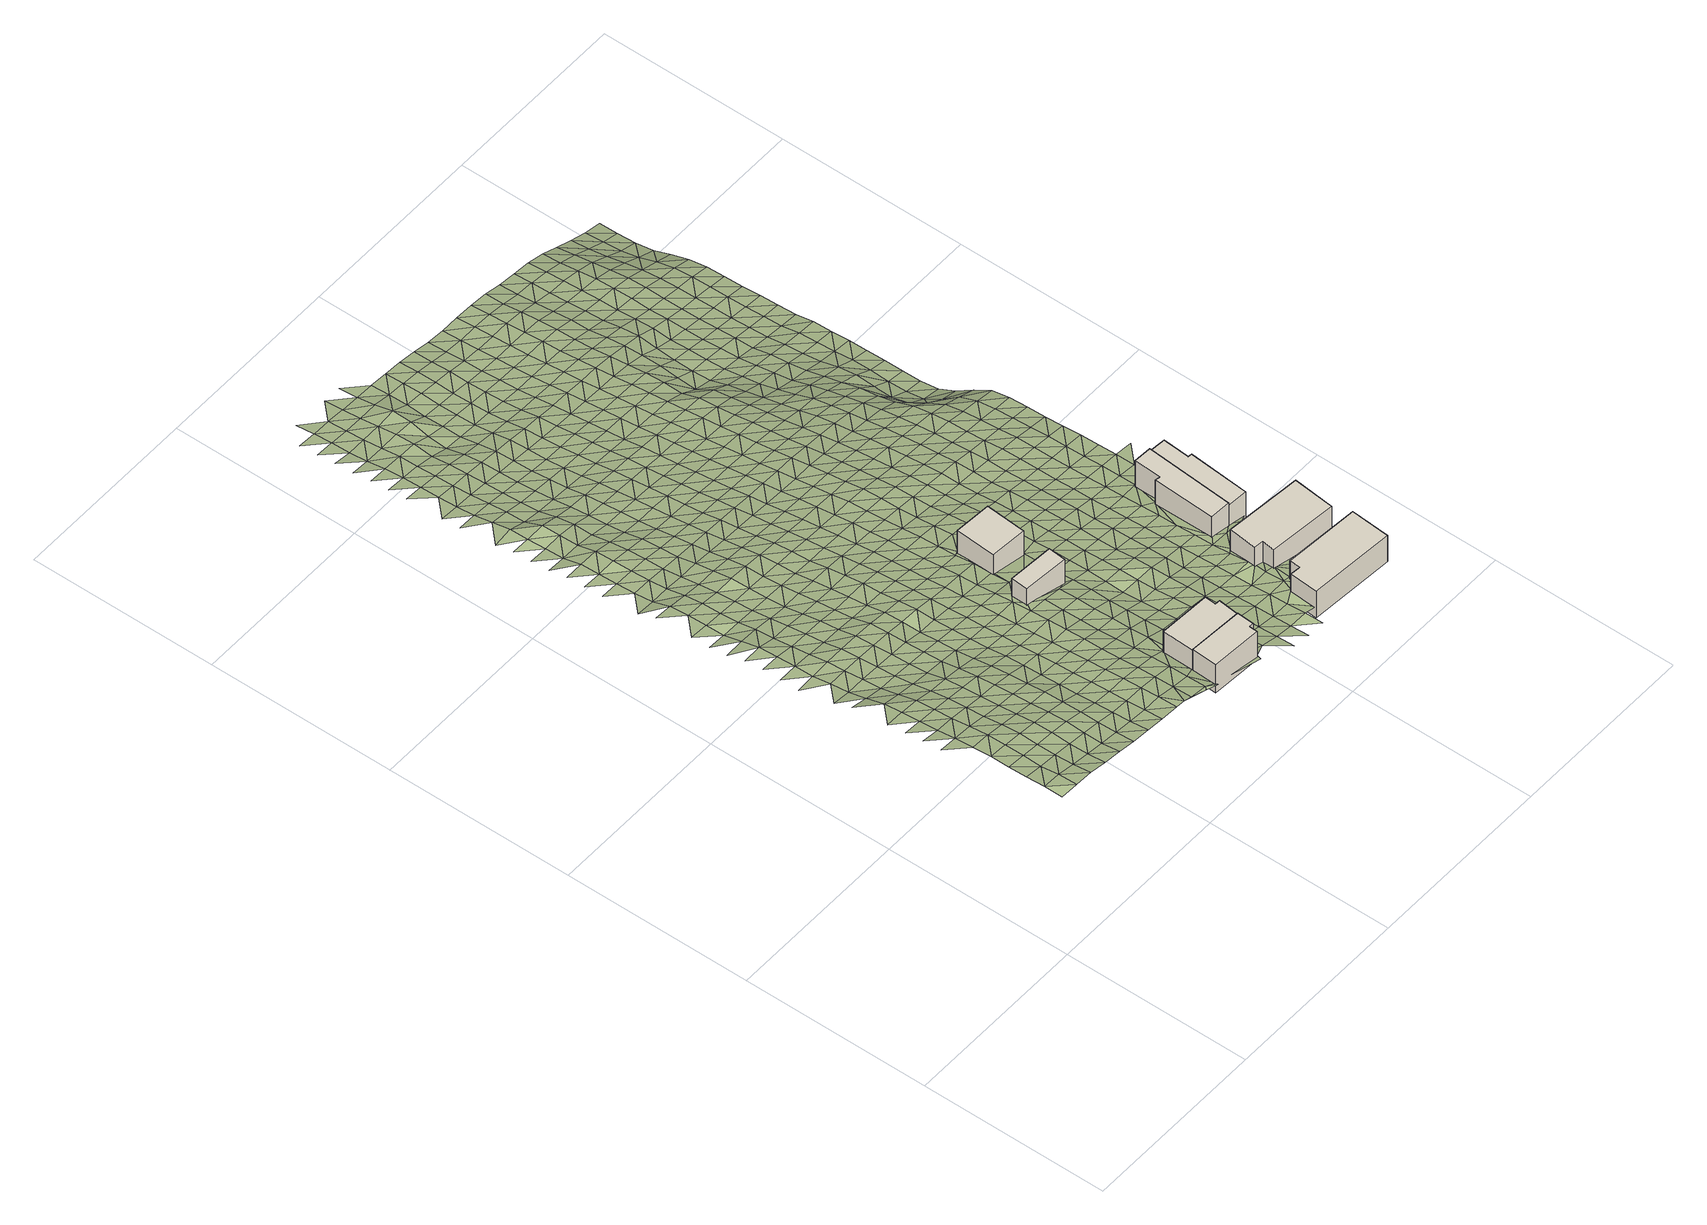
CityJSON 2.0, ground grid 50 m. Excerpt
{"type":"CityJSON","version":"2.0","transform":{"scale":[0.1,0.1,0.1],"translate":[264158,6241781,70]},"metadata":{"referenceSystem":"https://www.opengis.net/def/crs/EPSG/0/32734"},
"CityObjects":{
"building1":{"type":"Building","attributes":{"address":"12 Kylemore Road University Estate Cape Town","building":"house","building:levels":"2","footprint":{"type":"Polygon"},"plus_code":"CCX5XWXH+X7V","ground_height":104.5,"building_height":6.9,"roof_height":111.4},"geometry":[{"type":"Solid","lod":"1","boundaries":[[[[0,1,2,3,4,5]],[[1,6,7,3,2]],[[6,8,9,7]],[[8,10,11,9]],[[10,12,13,11]],[[12,0,5,4,13]],[[4,3,7,9,11,13]],[[12,10,8,6,1,0]]]]}]},
"building2":{"type":"Building","attributes":{"address":"10 Kylemore Road University Estate Cape Town","building":"house","building:levels":"2","footprint":{"type":"Polygon"},"plus_code":"CCX6X8XC+X7V","ground_height":104.2,"building_height":6.9,"roof_height":111.1},"geometry":[{"type":"Solid","lod":"1","boundaries":[[[[14,15,16,5]],[[15,17,18,16]],[[17,19,20,18]],[[19,21,22,20]],[[21,23,2,22]],[[23,14,5,2]],[[5,16,18,20,22,2]],[[23,21,19,17,15,14]]]]}]},
"building3":{"type":"Building","attributes":{"building":"garage","building:levels":"2","footprint":{"type":"Polygon"},"plus_code":"C9XQXWXR+X7V","ground_height":102.2,"building_height":6.9,"roof_height":109.1},"geometry":[{"type":"Solid","lod":"1","boundaries":[[[[24,25,26,27]],[[25,28,29,26]],[[28,30,31,29]],[[30,24,27,31]],[[27,26,29,31]],[[30,28,25,24]]]]}]},
"building4":{"type":"Building","attributes":{"address":"2 Rhodes Avenue University Estate Cape Town","building":"house","building:levels":"2","footprint":{"type":"Polygon"},"plus_code":"C9XXX2X6+XQW","ground_height":101.2,"building_height":6.9,"roof_height":108.1},"geometry":[{"type":"Solid","lod":"1","boundaries":[[[[32,33,34,35]],[[33,36,37,34]],[[36,38,39,37]],[[38,32,35,39]],[[35,34,37,39]],[[38,36,33,32]]]]}]},
"building5":{"type":"Building","attributes":{"address":"7 Kylemore Road University Estate Cape Town","building":"house","building:levels":"2","footprint":{"type":"Polygon"},"plus_code":"CGX5X8XQ+X6W","ground_height":98.2,"building_height":6.9,"roof_height":105.1},"geometry":[{"type":"Solid","lod":"1","boundaries":[[[[40,41,42,43]],[[41,44,45,42]],[[44,46,47,45]],[[46,48,49,47]],[[48,50,51,49]],[[50,40,43,51]],[[43,42,45,47,49,51]],[[50,48,46,44,41,40]]]]}]},
"building6":{"type":"Building","attributes":{"address":"5 Kylemore Road University Estate Cape Town","building":"house","building:levels":"2","footprint":{"type":"Polygon"},"plus_code":"CGX6X8XF+XMR","ground_height":97.8,"building_height":6.9,"roof_height":104.7},"geometry":[{"type":"Solid","lod":"1","boundaries":[[[[52,53,54,55]],[[53,56,57,54]],[[56,58,59,57]],[[58,60,61,59]],[[60,62,63,61]],[[62,52,55,63]],[[55,54,57,59,61,63]],[[62,60,58,56,53,52]]]]}]},
"building7":{"type":"Building","attributes":{"address":"6 Rhodes Avenue University Estate Cape Town","building":"house","building:levels":"2","footprint":{"type":"Polygon"},"plus_code":"CFXWXRXM+X6R","ground_height":96.9,"building_height":6.9,"roof_height":103.8},"geometry":[{"type":"Solid","lod":"1","boundaries":[[[[64,65,66,67,68,69]],[[65,70,71,67,66]],[[70,72,73,71]],[[72,74,75,73]],[[74,76,77,75]],[[76,64,69,68,77]],[[68,67,71,73,75,77]],[[76,74,72,70,65,64]]]]}]},
"building8":{"type":"Building","attributes":{"address":"8 Rhodes Avenue University Estate Cape Town","building":"house","building:levels":"2","footprint":{"type":"Polygon"},"plus_code":"CGX6XFX6+XHV","ground_height":96.1,"building_height":6.9,"roof_height":103},"geometry":[{"type":"Solid","lod":"1","boundaries":[[[[78,79,80,69]],[[79,81,82,80]],[[81,83,84,82]],[[83,85,86,84]],[[85,87,88,86]],[[87,78,69,88]],[[69,80,82,84,86,88]],[[87,85,83,81,79,78]]]]}]},
"terrain1":{"type":"TINRelief","geometry":[{"type":"CompositeSurface","lod":"1","boundaries":[[[89,90,91]],[[92,90,93]],[[90,89,94]],[[93,95,92]],[[93,90,94]],[[96,95,97]],[[98,99,100]],[[89,101,94]],[[97,95,93]],[[102,99,103]],[[98,96,104]],[[97,105,96]],[[93,94,106]],[[94,101,107]],[[98,104,99]],[[108,109,103]],[[96,105,104]],[[106,97,93]],[[106,94,107]],[[110,111,108]],[[103,99,112]],[[113,105,97]],[[99,104,114]],[[115,107,101]],[[111,110,116]],[[97,106,113]],[[108,103,112]],[[112,99,114]],[[105,117,104]],[[105,113,117]],[[108,118,110]],[[106,107,119]],[[120,116,121]],[[122,107,115]],[[123,114,104]],[[118,108,112]],[[106,119,113]],[[123,104,117]],[[119,107,122]],[[110,124,116]],[[121,125,126]],[[124,110,118]],[[112,114,127]],[[113,128,117]],[[126,125,129]],[[130,114,123]],[[131,121,116]],[[122,115,132]],[[119,128,113]],[[118,112,127]],[[131,116,124]],[[127,114,130]],[[123,117,133]],[[121,134,125]],[[135,129,136]],[[128,133,117]],[[124,118,137]],[[119,122,138]],[[121,131,134]],[[132,139,122]],[[123,140,130]],[[137,118,127]],[[128,119,138]],[[136,141,142]],[[133,140,123]],[[138,122,139]],[[129,125,143]],[[131,124,144]],[[125,134,145]],[[130,146,127]],[[144,124,137]],[[143,136,129]],[[133,128,147]],[[141,148,149]],[[125,145,143]],[[140,146,130]],[[131,150,134]],[[132,151,139]],[[138,147,128]],[[137,127,152]],[[131,144,150]],[[141,136,153]],[[140,133,154]],[[148,155,156]],[[146,152,127]],[[157,145,134]],[[153,136,143]],[[133,147,154]],[[137,158,144]],[[159,138,139]],[[157,134,150]],[[139,151,160]],[[146,140,161]],[[162,155,163]],[[152,158,137]],[[148,141,164]],[[138,159,147]],[[153,165,141]],[[154,161,140]],[[159,139,160]],[[143,145,166]],[[144,167,150]],[[168,145,157]],[[148,164,155]],[[152,146,169]],[[170,171,163]],[[141,165,164]],[[158,167,144]],[[166,153,143]],[[172,154,147]],[[145,168,166]],[[161,169,146]],[[157,150,173]],[[174,160,151]],[[147,159,172]],[[175,176,170]],[[167,173,150]],[[163,155,177]],[[178,165,153]],[[158,152,179]],[[180,161,154]],[[155,164,181]],[[169,182,152]],[[157,183,168]],[[176,175,184]],[[153,166,178]],[[172,180,154]],[[170,163,177]],[[158,179,167]],[[159,160,185]],[[177,155,181]],[[173,183,157]],[[152,182,179]],[[186,160,174]],[[165,187,164]],[[169,161,188]],[[185,172,159]],[[165,178,187]],[[180,188,161]],[[185,160,186]],[[170,189,175]],[[166,168,190]],[[191,184,192]],[[183,193,168]],[[194,181,164]],[[173,167,195]],[[196,182,169]],[[189,170,177]],[[167,179,197]],[[166,190,178]],[[180,172,198]],[[194,164,187]],[[168,193,190]],[[188,196,169]],[[175,199,184]],[[183,173,195]],[[186,174,200]],[[192,201,202]],[[167,197,195]],[[198,172,185]],[[182,203,179]],[[199,175,189]],[[177,181,204]],[[178,205,187]],[[202,201,206]],[[207,181,194]],[[182,196,203]],[[208,192,184]],[[193,183,209]],[[188,180,210]],[[190,205,178]],[[198,211,180]],[[189,177,204]],[[212,197,179]],[[185,186,213]],[[208,184,199]],[[204,181,207]],[[195,209,183]],[[200,214,186]],[[194,187,215]],[[188,210,196]],[[212,179,203]],[[180,211,210]],[[192,216,201]],[[213,198,185]],[[217,206,218]],[[205,215,187]],[[213,186,214]],[[199,189,219]],[[190,193,220]],[[192,208,216]],[[209,221,193]],[[194,222,207]],[[223,195,197]],[[219,189,204]],[[224,197,212]],[[205,190,220]],[[203,196,225]],[[226,211,198]],[[218,227,228]],[[215,222,194]],[[193,221,220]],[[196,210,229]],[[201,230,206]],[[208,199,231]],[[195,223,209]],[[200,232,214]],[[201,216,233]],[[197,224,223]],[[198,213,226]],[[207,234,204]],[[212,203,225]],[[231,199,219]],[[225,196,229]],[[230,218,206]],[[215,205,235]],[[211,236,210]],[[227,237,238]],[[201,233,230]],[[222,234,207]],[[208,239,216]],[[240,221,209]],[[220,235,205]],[[211,226,236]],[[219,204,241]],[[212,242,224]],[[213,214,243]],[[208,231,239]],[[209,223,240]],[[214,232,244]],[[227,218,245]],[[222,215,246]],[[247,229,210]],[[237,248,249]],[[234,241,204]],[[242,212,225]],[[250,233,216]],[[213,243,226]],[[245,218,230]],[[215,235,246]],[[247,210,236]],[[243,214,244]],[[219,251,231]],[[252,220,221]],[[224,253,223]],[[250,216,239]],[[240,254,221]],[[234,222,255]],[[256,244,232]],[[257,248,258]],[[241,251,219]],[[253,224,242]],[[237,227,259]],[[220,252,235]],[[225,229,260]],[[226,261,236]],[[245,262,227]],[[246,255,222]],[[221,254,252]],[[263,229,247]],[[233,264,230]],[[231,265,239]],[[266,240,223]],[[267,233,250]],[[243,261,226]],[[237,259,248]],[[241,234,268]],[[242,225,260]],[[269,270,258]],[[227,262,259]],[[251,265,231]],[[266,223,253]],[[260,229,263]],[[264,245,230]],[[271,246,235]],[[247,236,272]],[[233,267,264]],[[255,268,234]],[[273,244,256]],[[250,239,274]],[[240,275,254]],[[235,252,271]],[[261,272,236]],[[253,242,276]],[[243,244,277]],[[278,279,269]],[[265,274,239]],[[240,266,275]],[[256,280,273]],[[258,248,281]],[[282,262,245]],[[251,241,283]],[[284,255,246]],[[247,285,263]],[[248,259,286]],[[268,287,241]],[[276,242,260]],[[250,288,267]],[[261,243,277]],[[279,278,289]],[[245,264,282]],[[271,284,246]],[[272,285,247]],[[277,244,273]],[[290,280,256]],[[269,258,281]],[[251,283,265]],[[252,254,291]],[[266,253,292]],[[281,248,286]],[[274,288,250]],[[241,287,283]],[[254,275,293]],[[262,294,259]],[[268,255,295]],[[263,296,260]],[[292,253,276]],[[291,271,252]],[[272,261,297]],[[262,282,294]],[[284,295,255]],[[254,293,291]],[[285,296,263]],[[269,298,278]],[[267,299,264]],[[266,300,275]],[[273,280,301]],[[302,289,303]],[[288,304,267]],[[277,297,261]],[[305,286,259]],[[274,265,306]],[[307,287,268]],[[276,260,308]],[[298,269,281]],[[265,283,309]],[[266,292,300]],[[301,280,290]],[[264,299,282]],[[284,271,310]],[[285,272,311]],[[305,259,294]],[[267,304,299]],[[295,307,268]],[[296,308,260]],[[278,312,289]],[[288,274,306]],[[313,293,275]],[[303,314,315]],[[265,309,306]],[[310,271,291]],[[272,297,311]],[[287,316,283]],[[276,317,292]],[[318,277,273]],[[312,278,298]],[[313,275,300]],[[301,319,273]],[[281,286,320]],[[282,321,294]],[[296,285,322]],[[315,314,323]],[[324,286,305]],[[287,307,316]],[[308,317,276]],[[325,303,289]],[[304,288,326]],[[295,284,327]],[[277,318,297]],[[301,290,328]],[[299,321,282]],[[310,329,284]],[[311,322,285]],[[273,319,318]],[[298,281,320]],[[330,309,283]],[[291,293,331]],[[292,332,300]],[[325,289,312]],[[320,286,324]],[[306,326,288]],[[333,293,313]],[[305,294,334]],[[295,327,307]],[[308,296,335]],[[330,283,316]],[[284,329,327]],[[317,332,292]],[[336,319,301]],[[336,301,328]],[[303,337,314]],[[331,310,291]],[[311,297,338]],[[339,323,340]],[[321,334,294]],[[293,333,331]],[[322,335,296]],[[312,298,341]],[[304,342,299]],[[313,300,343]],[[303,325,337]],[[326,344,304]],[[297,318,338]],[[305,345,324]],[[346,306,309]],[[341,298,320]],[[347,309,330]],[[332,343,300]],[[321,299,342]],[[316,307,348]],[[349,329,310]],[[317,308,350]],[[351,322,311]],[[352,319,336]],[[352,318,319]],[[340,353,354]],[[334,345,305]],[[304,344,342]],[[307,327,355]],[[335,356,308]],[[323,314,357]],[[325,312,358]],[[306,346,326]],[[313,359,333]],[[314,337,360]],[[309,347,346]],[[310,331,349]],[[338,351,311]],[[324,361,320]],[[330,316,348]],[[317,350,332]],[[358,312,341]],[[348,307,355]],[[343,359,313]],[[308,356,350]],[[357,340,323]],[[334,321,362]],[[329,363,327]],[[335,322,364]],[[353,365,366]],[[314,360,357]],[[345,361,324]],[[325,367,337]],[[368,344,326]],[[333,369,331]],[[370,338,318]],[[342,362,321]],[[329,349,363]],[[351,364,322]],[[370,318,352]],[[341,320,371]],[[330,372,347]],[[325,358,367]],[[326,346,368]],[[359,369,333]],[[353,340,373]],[[345,334,374]],[[375,355,327]],[[343,332,376]],[[377,356,335]],[[338,370,351]],[[365,378,379]],[[361,371,320]],[[372,330,348]],[[332,350,380]],[[381,360,337]],[[331,382,349]],[[373,340,357]],[[334,362,374]],[[375,327,363]],[[364,377,335]],[[341,383,358]],[[342,344,384]],[[347,385,346]],[[359,343,376]],[[381,337,367]],[[368,386,344]],[[369,382,331]],[[332,380,376]],[[361,345,387]],[[388,378,389]],[[371,383,341]],[[385,347,372]],[[365,353,390]],[[342,384,362]],[[348,355,391]],[[349,392,363]],[[356,393,350]],[[373,394,353]],[[374,387,345]],[[344,386,384]],[[395,355,375]],[[377,396,356]],[[351,370,397]],[[357,360,398]],[[358,399,367]],[[400,368,346]],[[369,359,401]],[[364,351,402]],[[403,360,381]],[[382,392,349]],[[365,390,378]],[[371,361,404]],[[372,348,391]],[[393,380,350]],[[405,406,389]],[[353,394,390]],[[383,399,358]],[[400,346,385]],[[391,355,395]],[[376,401,359]],[[356,396,393]],[[407,397,370]],[[398,373,357]],[[408,374,362]],[[376,380,409]],[[375,363,410]],[[377,364,402]],[[360,403,398]],[[387,404,361]],[[351,397,402]],[[381,367,411]],[[368,412,386]],[[362,384,408]],[[392,410,363]],[[385,372,413]],[[369,414,382]],[[407,370,415]],[[416,417,405]],[[399,411,367]],[[418,409,380]],[[368,400,412]],[[401,419,369]],[[420,376,409]],[[421,394,373]],[[389,378,422]],[[383,371,423]],[[424,387,374]],[[375,425,395]],[[396,377,426]],[[376,420,401]],[[378,390,427]],[[404,428,371]],[[413,372,391]],[[380,393,418]],[[429,336,430]],[[381,431,403]],[[392,382,414]],[[373,398,421]],[[408,424,374]],[[410,425,375]],[[369,419,414]],[[402,426,377]],[[405,389,422]],[[383,423,399]],[[386,432,384]],[[400,385,433]],[[434,397,407]],[[422,378,427]],[[411,431,381]],[[371,428,423]],[[386,412,435]],[[394,436,390]],[[404,387,437]],[[395,438,391]],[[439,393,396]],[[433,385,413]],[[432,408,384]],[[410,392,440]],[[394,421,436]],[[424,437,387]],[[386,435,432]],[[425,438,395]],[[396,426,439]],[[407,415,434]],[[441,401,420]],[[405,442,416]],[[398,403,443]],[[400,444,412]],[[441,419,401]],[[445,402,397]],[[431,446,403]],[[414,440,392]],[[447,427,390]],[[411,399,448]],[[449,428,404]],[[450,409,418]],[[413,391,451]],[[393,452,418]],[[442,405,422]],[[399,423,453]],[[400,433,444]],[[398,443,421]],[[424,408,454]],[[425,410,455]],[[447,390,436]],[[403,446,443]],[[437,449,404]],[[415,370,19]],[[438,451,391]],[[452,393,439]],[[397,434,445]],[[416,456,457]],[[431,411,448]],[[458,435,412]],[[459,426,402]],[[399,453,448]],[[454,408,432]],[[410,440,455]],[[428,460,423]],[[413,461,433]],[[414,419,462]],[[442,456,416]],[[458,412,444]],[[441,463,419]],[[422,427,464]],[[421,465,436]],[[438,425,466]],[[467,427,447]],[[428,449,460]],[[451,461,413]],[[450,418,452]],[[402,445,459]],[[446,431,468]],[[437,424,469]],[[414,462,440]],[[439,426,470]],[[415,471,434]],[[420,472,441]],[[465,421,443]],[[454,473,424]],[[455,466,425]],[[419,463,462]],[[474,429,475]],[[476,409,450]],[[442,422,464]],[[477,453,423]],[[435,478,432]],[[433,479,444]],[[464,427,467]],[[448,468,431]],[[480,435,458]],[[441,481,463]],[[447,436,482]],[[437,469,449]],[[451,438,483]],[[452,439,470]],[[477,423,460]],[[424,473,469]],[[461,479,433]],[[470,426,459]],[[484,475,429]],[[478,454,432]],[[455,440,485]],[[434,486,445]],[[482,436,465]],[[435,480,478]],[[466,483,438]],[[19,471,415]],[[462,463,481]],[[487,456,442]],[[443,446,488]],[[458,444,489]],[[481,441,472]],[[468,490,446]],[[440,462,485]],[[486,434,471]],[[447,491,467]],[[492,448,453]],[[450,452,493]],[[30,472,420]],[[487,442,464]],[[494,453,477]],[[479,489,444]],[[465,443,488]],[[460,449,495]],[[496,473,454]],[[461,451,497]],[[498,466,455]],[[499,0,475]],[[445,500,459]],[[491,447,482]],[[446,490,488]],[[449,469,501]],[[475,484,499]],[[483,502,451]],[[493,452,470]],[[462,481,503]],[[448,492,468]],[[458,504,480]],[[453,494,492]],[[454,478,496]],[[485,498,455]],[[500,445,486]],[[467,505,464]],[[477,460,495]],[[461,497,479]],[[471,19,486]],[[506,456,487]],[[495,449,501]],[[489,504,458]],[[451,502,497]],[[485,462,503]],[[482,465,507]],[[473,508,469]],[[483,466,509]],[[459,510,470]],[[505,467,491]],[[511,450,493]],[[499,512,0]],[[19,513,15]],[[476,450,511]],[[512,15,0]],[[514,490,468]],[[515,456,506]],[[488,507,465]],[[473,496,508]],[[498,509,466]],[[510,459,500]],[[485,503,498]],[[487,464,516]],[[477,517,494]],[[478,480,518]],[[484,519,499]],[[468,492,514]],[[504,520,480]],[[481,472,521]],[[491,482,522]],[[523,501,469]],[[489,479,524]],[[525,502,483]],[[493,470,526]],[[15,527,19]],[[516,464,505]],[[517,477,495]],[[479,497,528]],[[519,484,529]],[[530,486,19]],[[527,15,512]],[[478,518,496]],[[500,486,530]],[[482,507,522]],[[523,469,508]],[[480,520,518]],[[509,525,483]],[[526,470,510]],[[476,511,531]],[[487,532,506]],[[533,488,490]],[[494,534,492]],[[504,489,524]],[[476,531,30]],[[514,535,490]],[[479,528,524]],[[536,472,30]],[[498,503,537]],[[19,527,530]],[[505,491,538]],[[502,539,497]],[[493,540,511]],[[541,512,499]],[[532,487,516]],[[534,494,517]],[[499,519,542]],[[495,501,543]],[[496,544,508]],[[510,500,545]],[[522,538,491]],[[490,535,533]],[[546,501,523]],[[502,525,539]],[[493,526,540]],[[506,547,515]],[[548,507,488]],[[549,514,492]],[[520,504,550]],[[509,498,551]],[[30,531,536]],[[527,512,541]],[[521,472,536]],[[518,544,496]],[[530,545,500]],[[541,499,542]],[[516,505,552]],[[517,495,543]],[[553,528,497]],[[511,554,531]],[[506,532,547]],[[549,492,534]],[[543,501,546]],[[524,550,504]],[[522,507,548]],[[523,508,555]],[[509,551,525]],[[538,552,505]],[[488,533,548]],[[553,497,539]],[[498,537,551]],[[554,511,540]],[[514,556,535]],[[526,510,557]],[[558,530,527]],[[544,555,508]],[[545,559,510]],[[560,537,503]],[[534,517,561]],[[520,562,518]],[[531,563,536]],[[542,519,564]],[[514,549,556]],[[550,565,520]],[[541,558,527]],[[516,566,532]],[[567,538,522]],[[523,568,546]],[[569,524,528]],[[540,526,557]],[[552,570,516]],[[561,517,543]],[[571,528,553]],[[563,531,554]],[[510,559,557]],[[572,564,519]],[[544,518,562]],[[539,525,573]],[[545,530,574]],[[548,567,522]],[[555,568,523]],[[520,565,562]],[[525,551,575]],[[32,560,503]],[[547,532,566]],[[536,576,521]],[[533,535,577]],[[549,534,578]],[[524,569,550]],[[516,570,566]],[[535,556,579]],[[528,571,569]],[[558,574,530]],[[552,538,580]],[[546,581,543]],[[553,539,573]],[[554,540,582]],[[541,542,583]],[[578,534,561]],[[573,525,575]],[[536,563,576]],[[564,584,542]],[[533,577,548]],[[555,544,585]],[[537,586,551]],[[587,559,545]],[[567,580,538]],[[535,579,577]],[[568,581,546]],[[557,582,540]],[[588,547,589]],[[549,590,556]],[[591,565,550]],[[583,558,541]],[[562,585,544]],[[586,537,560]],[[574,587,545]],[[583,542,584]],[[592,570,552]],[[561,543,593]],[[553,594,571]],[[566,589,547]],[[521,576,595]],[[549,578,590]],[[550,569,591]],[[548,596,567]],[[568,555,597]],[[598,575,551]],[[563,554,599]],[[580,592,552]],[[581,593,543]],[[594,553,573]],[[582,600,554]],[[32,521,601]],[[602,579,556]],[[603,557,559]],[[574,558,604]],[[560,32,586]],[[601,521,595]],[[596,548,577]],[[555,585,597]],[[598,551,586]],[[587,605,559]],[[561,606,578]],[[562,565,607]],[[571,608,569]],[[576,563,599]],[[609,584,564]],[[602,556,590]],[[591,610,565]],[[554,600,599]],[[604,558,583]],[[566,570,611]],[[581,568,612]],[[557,603,582]],[[592,613,570]],[[593,606,561]],[[608,571,594]],[[559,605,603]],[[564,614,609]],[[580,567,615]],[[562,607,585]],[[573,575,616]],[[567,596,617]],[[597,612,568]],[[565,610,607]],[[618,575,598]],[[577,579,619]],[[578,620,590]],[[621,591,569]],[[622,595,576]],[[587,574,623]],[[570,613,611]],[[624,579,602]],[[604,625,574]],[[586,32,626]],[[601,627,32]],[[628,589,566]],[[592,580,615]],[[593,581,629]],[[594,573,616]],[[630,600,582]],[[583,584,631]],[[567,617,615]],[[606,620,578]],[[621,569,608]],[[616,575,618]],[[622,576,599]],[[609,632,584]],[[596,577,619]],[[597,585,633]],[[626,598,586]],[[587,623,605]],[[579,624,619]],[[612,629,581]],[[582,603,630]],[[574,625,623]],[[627,626,32]],[[602,590,634]],[[591,635,610]],[[631,604,583]],[[566,611,628]],[[585,607,633]],[[632,631,584]],[[613,592,636]],[[608,594,637]],[[601,595,638]],[[600,639,599]],[[620,634,590]],[[591,621,635]],[[640,595,622]],[[641,617,596]],[[606,593,642]],[[643,612,597]],[[618,598,644]],[[615,636,592]],[[629,645,593]],[[637,594,616]],[[630,639,600]],[[609,646,632]],[[602,647,624]],[[638,627,601]],[[603,605,648]],[[649,625,604]],[[641,596,619]],[[633,643,597]],[[626,644,598]],[[595,640,638]],[[605,623,650]],[[651,611,613]],[[606,642,620]],[[610,652,607]],[[621,608,653]],[[654,622,599]],[[634,647,602]],[[593,645,642]],[[610,635,655]],[[604,631,649]],[[629,612,656]],[[618,657,616]],[[648,630,603]],[[613,636,651]],[[653,608,637]],[[639,654,599]],[[605,650,648]],[[658,615,617]],[[624,659,619]],[[652,633,607]],[[626,627,660]],[[625,661,623]],[[662,617,641]],[[643,656,612]],[[610,655,652]],[[644,657,618]],[[632,663,631]],[[632,646,663]],[[611,664,628]],[[621,665,635]],[[640,622,666]],[[647,659,624]],[[660,627,638]],[[625,649,661]],[[634,620,667]],[[668,645,629]],[[669,637,616]],[[639,630,670]],[[617,662,658]],[[664,611,651]],[[620,642,671]],[[621,653,665]],[[654,666,622]],[[672,636,615]],[[641,619,673]],[[643,633,674]],[[644,626,675]],[[676,650,623]],[[656,668,629]],[[657,669,616]],[[670,630,648]],[[647,634,667]],[[677,655,635]],[[640,678,638]],[[631,679,649]],[[659,673,619]],[[620,671,667]],[[674,633,652]],[[626,660,675]],[[676,623,661]],[[631,663,679]],[[645,680,642]],[[653,637,681]],[[615,658,672]],[[682,628,664]],[[677,635,665]],[[640,666,678]],[[651,636,683]],[[641,684,662]],[[657,644,685]],[[654,639,686]],[[645,668,680]],[[669,681,637]],[[670,687,639]],[[659,647,688]],[[656,643,689]],[[690,660,638]],[[648,650,691]],[[673,684,641]],[[674,692,643]],[[675,685,644]],[[693,650,676]],[[664,651,683]],[[649,694,661]],[[695,671,642]],[[655,696,652]],[[665,653,697]],[[654,686,666]],[[683,636,672]],[[667,688,647]],[[698,655,677]],[[690,638,678]],[[639,687,686]],[[699,649,679]],[[700,679,663]],[[662,701,658]],[[656,689,668]],[[669,657,702]],[[691,670,648]],[[695,642,680]],[[643,692,689]],[[681,697,653]],[[650,693,691]],[[696,674,652]],[[676,661,703]],[[684,701,662]],[[649,699,694]],[[655,698,696]],[[685,702,657]],[[682,664,704]],[[659,705,673]],[[706,677,665]],[[707,675,660]],[[679,700,708]],[[688,709,659]],[[710,660,690]],[[658,711,672]],[[712,667,671]],[[713,681,669]],[[678,666,714]],[[715,687,670]],[[704,664,683]],[[661,694,703]],[[716,671,695]],[[697,706,665]],[[666,686,717]],[[684,673,705]],[[680,668,718]],[[719,692,674]],[[675,707,685]],[[676,720,693]],[[679,721,699]],[[701,711,658]],[[659,709,705]],[[668,689,722]],[[713,669,702]],[[707,660,710]],[[670,691,715]],[[679,708,721]],[[667,712,688]],[[698,677,723]],[[690,678,714]],[[671,716,712]],[[674,696,719]],[[714,666,717]],[[720,676,703]],[[672,724,683]],[[695,680,718]],[[697,681,725]],[[687,726,686]],[[727,682,704]],[[718,668,722]],[[706,723,677]],[[701,684,728]],[[692,729,689]],[[730,702,685]],[[693,731,691]],[[699,732,694]],[[711,724,672]],[[725,681,713]],[[687,715,726]],[[699,721,732]],[[708,733,721]],[[734,709,688]],[[690,735,710]],[[705,728,684]],[[692,719,729]],[[685,707,730]],[[731,693,720]],[[736,703,694]],[[704,683,737]],[[695,738,716]],[[696,698,739]],[[740,717,686]],[[688,712,734]],[[723,741,698]],[[735,690,714]],[[720,703,736]],[[711,701,742]],[[743,722,689]],[[744,706,697]],[[691,745,715]],[[724,737,683]],[[738,695,718]],[[725,746,697]],[[740,686,726]],[[696,739,719]],[[713,702,747]],[[710,748,707]],[[701,728,742]],[[743,689,729]],[[698,741,739]],[[730,749,702]],[[745,691,731]],[[731,720,736]],[[733,708,750]],[[704,751,727]],[[705,709,752]],[[716,753,712]],[[723,706,744]],[[734,754,709]],[[697,746,744]],[[748,710,735]],[[724,711,755]],[[747,725,713]],[[714,717,756]],[[715,757,726]],[[750,721,733]],[[737,751,704]],[[753,716,738]],[[747,702,749]],[[758,717,740]],[[705,752,728]],[[718,722,759]],[[719,760,729]],[[761,730,707]],[[742,755,711]],[[709,754,752]],[[762,722,743]],[[757,715,745]],[[763,734,712]],[[741,723,764]],[[735,714,756]],[[739,760,719]],[[761,707,748]],[[756,717,758]],[[745,731,765]],[[736,766,731]],[[737,724,767]],[[738,718,759]],[[768,746,725]],[[740,726,769]],[[751,770,727]],[[763,712,753]],[[759,722,762]],[[744,764,723]],[[742,728,771]],[[743,729,772]],[[730,773,749]],[[755,767,724]],[[725,747,768]],[[769,726,757]],[[745,765,757]],[[765,731,766]],[[734,774,754]],[[748,735,775]],[[728,752,771]],[[760,772,729]],[[730,761,773]],[[753,738,776]],[[739,741,777]],[[746,778,744]],[[740,779,758]],[[734,763,774]],[[764,780,741]],[[775,735,756]],[[751,737,781]],[[782,755,742]],[[743,783,762]],[[767,784,737]],[[776,738,759]],[[746,768,778]],[[779,740,769]],[[739,777,760]],[[747,749,785]],[[761,748,786]],[[771,782,742]],[[772,783,743]],[[741,780,777]],[[749,773,787]],[[751,781,770]],[[754,788,752]],[[763,753,789]],[[764,744,790]],[[758,791,756]],[[765,792,757]],[[737,784,781]],[[754,774,793]],[[786,748,775]],[[794,766,736]],[[750,708,41]],[[767,755,795]],[[762,796,759]],[[747,785,768]],[[797,765,766]],[[789,753,776]],[[790,744,778]],[[785,749,787]],[[791,758,779]],[[757,792,769]],[[788,771,752]],[[761,798,773]],[[750,799,721]],[[782,795,755]],[[754,793,788]],[[783,796,762]],[[763,800,774]],[[772,760,801]],[[802,780,764]],[[775,756,803]],[[760,777,804]],[[761,786,798]],[[769,792,779]],[[805,784,767]],[[776,759,806]],[[768,807,778]],[[770,781,808]],[[763,789,800]],[[790,802,764]],[[803,756,791]],[[782,771,809]],[[783,772,801]],[[810,787,773]],[[795,805,767]],[[796,806,759]],[[760,804,801]],[[807,768,785]],[[811,793,774]],[[775,812,786]],[[797,766,794]],[[736,813,794]],[[809,771,788]],[[810,773,798]],[[784,814,781]],[[776,815,789]],[[780,816,777]],[[778,817,790]],[[811,774,800]],[[802,818,780]],[[812,775,803]],[[791,779,819]],[[796,783,820]],[[784,805,814]],[[806,815,776]],[[807,817,778]],[[819,779,792]],[[795,782,821]],[[816,804,777]],[[785,787,822]],[[786,823,798]],[[809,824,782]],[[820,783,801]],[[780,818,816]],[[825,787,810]],[[826,808,781]],[[803,791,819]],[[793,827,788]],[[789,828,800]],[[829,802,790]],[[830,793,811]],[[823,786,812]],[[795,821,805]],[[806,796,831]],[[807,785,822]],[[792,832,819]],[[826,781,814]],[[782,824,821]],[[815,828,789]],[[790,817,829]],[[822,787,825]],[[833,797,794]],[[827,809,788]],[[804,834,801]],[[810,798,835]],[[793,830,827]],[[831,796,820]],[[811,800,836]],[[818,802,837]],[[804,816,834]],[[835,798,823]],[[838,815,806]],[[839,817,807]],[[812,803,840]],[[841,808,826]],[[819,842,803]],[[828,836,800]],[[837,802,829]],[[814,805,843]],[[844,824,809]],[[845,820,801]],[[810,846,825]],[[805,821,847]],[[838,806,831]],[[839,807,822]],[[811,848,830]],[[812,840,823]],[[809,827,844]],[[845,801,834]],[[846,810,835]],[[803,842,840]],[[826,814,843]],[[828,815,849]],[[816,818,850]],[[843,805,847]],[[836,848,811]],[[837,851,818]],[[824,852,821]],[[831,820,853]],[[829,817,854]],[[825,855,822]],[[849,815,838]],[[856,817,839]],[[834,816,850]],[[824,844,852]],[[845,853,820]],[[818,851,850]],[[855,825,846]],[[819,64,842]],[[826,857,841]],[[827,830,858]],[[854,837,829]],[[835,823,859]],[[848,860,830]],[[854,817,856]],[[823,840,861]],[[862,847,821]],[[863,836,828]],[[839,822,864]],[[857,826,843]],[[849,865,828]],[[827,858,844]],[[838,831,866]],[[834,867,845]],[[846,835,859]],[[862,821,852]],[[830,860,858]],[[853,868,831]],[[864,822,855]],[[823,861,859]],[[848,836,863]],[[869,851,837]],[[828,865,863]],[[867,834,850]],[[866,849,838]],[[839,870,856]],[[842,871,840]],[[872,842,64]],[[873,841,857]],[[866,831,868]],[[837,854,869]],[[844,874,852]],[[843,847,875]],[[855,846,876]],[[877,847,862]],[[870,839,864]],[[860,848,878]],[[853,845,879]],[[850,851,880]],[[871,861,840]],[[858,874,844]],[[845,867,881]],[[859,876,846]],[[842,872,871]],[[857,843,875]],[[882,865,849]],[[856,883,854]],[[875,847,877]],[[863,878,848]],[[851,869,880]],[[862,852,884]],[[853,879,868]],[[885,864,855]],[[849,866,882]],[[845,881,879]],[[883,856,870]],[[867,850,886]],[[872,64,87]],[[874,884,852]],[[855,876,885]],[[873,857,887]],[[860,888,858]],[[865,889,863]],[[854,890,869]],[[891,859,861]],[[878,892,860]],[[886,850,880]],[[861,871,893]],[[862,894,877]],[[870,864,895]],[[887,857,875]],[[865,882,889]],[[890,854,883]],[[874,858,888]],[[866,868,896]],[[881,867,897]],[[884,894,862]],[[860,892,888]],[[868,879,898]],[[895,864,885]],[[861,893,891]],[[878,863,899]],[[869,900,880]],[[901,876,859]],[[897,867,886]],[[877,902,875]],[[866,896,882]],[[903,871,872]],[[904,873,887]],[[899,863,889]],[[896,868,898]],[[900,869,890]],[[884,874,905]],[[881,906,879]],[[907,883,870]],[[894,902,877]],[[895,908,870]],[[859,891,901]],[[909,892,878]],[[886,880,910]],[[885,876,911]],[[888,905,874]],[[881,897,906]],[[887,875,912]],[[882,913,889]],[[890,883,907]],[[899,909,878]],[[910,880,900]],[[870,908,907]],[[894,884,914]],[[915,898,879]],[[911,895,885]],[[902,912,875]],[[913,882,896]],[[901,911,876]],[[886,916,897]],[[884,905,914]],[[915,879,906]],[[887,917,904]],[[888,892,918]],[[889,919,899]],[[900,890,920]],[[909,921,892]],[[916,886,910]],[[902,894,922]],[[923,908,895]],[[912,917,887]],[[913,919,889]],[[907,920,890]],[[896,898,924]],[[897,925,906]],[[914,922,894]],[[892,921,918]],[[926,898,915]],[[895,911,923]],[[927,905,888]],[[928,909,899]],[[925,897,916]],[[912,902,929]],[[913,896,924]],[[910,900,930]],[[908,931,907]],[[917,932,904]],[[899,919,928]],[[924,898,926]],[[920,933,900]],[[914,905,927]],[[915,906,934]],[[922,929,902]],[[888,918,927]],[[908,923,931]],[[921,909,935]],[[910,930,916]],[[934,906,925]],[[900,933,930]],[[936,919,913]],[[920,907,937]],[[935,909,928]],[[917,912,938]],[[939,922,914]],[[915,940,926]],[[929,941,912]],[[936,913,924]],[[937,907,931]],[[927,939,914]],[[940,915,934]],[[917,938,932]],[[918,921,942]],[[943,925,916]],[[944,933,920]],[[912,941,938]],[[935,945,921]],[[916,930,946]],[[929,922,947]],[[928,919,948]],[[926,949,924]],[[950,919,936]],[[937,944,920]],[[918,942,927]],[[934,925,943]],[[939,947,922]],[[921,945,942]],[[949,926,940]],[[916,946,943]],[[948,935,928]],[[933,951,930]],[[948,919,950]],[[952,941,929]],[[936,924,953]],[[932,938,954]],[[933,944,951]],[[927,955,939]],[[940,934,956]],[[947,952,929]],[[953,924,949]],[[957,945,935]],[[930,958,946]],[[955,927,942]],[[943,956,934]],[[941,959,938]],[[936,960,950]],[[935,948,957]],[[958,930,951]],[[941,952,959]],[[960,936,953]],[[947,939,961]],[[962,942,945]],[[940,963,949]],[[946,964,943]],[[939,955,965]],[[956,966,940]],[[967,954,938]],[[950,968,948]],[[945,957,962]],[[946,958,964]],[[947,961,952]],[[953,949,963]],[[967,938,959]],[[939,965,961]],[[968,950,960]],[[940,966,963]],[[955,942,969]],[[956,943,970]],[[948,971,957]],[[969,942,962]],[[970,943,964]],[[960,953,972]],[[973,954,967]],[[971,948,968]],[[959,952,974]],[[965,955,975]],[[976,966,956]],[[952,961,977]],[[963,972,953]],[[957,978,962]],[[975,955,969]],[[970,976,956]],[[967,959,974]],[[968,960,979]],[[974,952,977]],[[978,957,971]],[[965,980,961]],[[960,972,979]],[[969,962,981]],[[963,966,982]],[[965,975,980]],[[976,983,966]],[[967,984,973]],[[971,968,985]],[[981,962,978]],[[986,977,961]],[[984,967,974]],[[979,985,968]],[[966,983,982]],[[969,987,975]],[[988,972,963]],[[986,961,980]],[[978,971,989]],[[987,969,981]],[[979,972,988]],[[990,973,984]],[[985,989,971]],[[963,982,988]],[[974,977,991]],[[975,992,980]],[[993,977,986]],[[992,975,987]],[[984,974,991]],[[981,978,994]],[[995,985,979]],[[991,977,993]],[[989,996,978]],[[986,980,997]],[[988,995,979]],[[981,994,987]],[[997,980,992]],[[978,996,994]],[[990,984,998]],[[989,985,999]],[[986,1000,993]],[[998,984,991]],[[995,999,985]],[[1000,986,997]],[[1001,992,987]],[[1002,996,989]],[[987,994,1003]],[[993,1004,991]],[[1005,990,998]],[[999,1002,989]],[[997,992,1001]],[[987,1003,1001]],[[1004,993,1000]],[[996,1006,994]],[[998,991,1007]],[[996,1002,1006]],[[1000,997,1008]],[[1007,991,1004]],[[994,1009,1003]],[[1001,1008,997]],[[998,1010,1005]],[[1009,994,1006]],[[1010,998,1007]],[[1000,1011,1004]],[[1003,1012,1001]],[[1008,1013,1000]],[[1003,1009,1012]],[[1007,1004,1011]],[[1000,1013,1011]],[[1014,1005,1010]],[[1008,1001,1015]],[[1015,1001,1012]],[[1010,1007,1016]],[[1017,1013,1008]],[[1011,1016,1007]],[[1015,1017,1008]],[[1014,1010,1018]],[[1010,1016,1018]],[[1011,1013,1019]],[[1017,1020,1013]],[[1018,1021,1014]],[[1013,1020,1019]],[[1022,1016,1011]],[[1018,1016,1022]],[[1011,1019,1022]],[[1023,1021,1018]],[[1022,1023,1018]],[[1023,1024,1021]]]}]}
},
"vertices":[
[734,109,323],[588,119,323],[588,119,411],[588,119,414],[734,109,414],[734,109,411],[584,51,323],[584,51,414],[718,42,323],[718,42,414],[719,64,323],[719,64,414],[731,63,323],[731,63,414],
[734,109,319],[740,165,319],[740,165,411],[727,166,319],[727,166,411],[729,196,319],[729,196,411],[592,204,319],[592,204,411],[588,119,319],
[521,573,312],[517,527,312],[517,527,391],[521,573,391],[638,517,312],[638,517,391],[642,564,312],[642,564,391],
[663,754,301],[565,761,301],[565,761,381],[663,754,381],[557,654,301],[557,654,381],[655,647,301],[655,647,381],
[1164,33,266],[1172,137,266],[1172,137,351],[1164,33,351],[972,153,266],[972,153,351],[970,124,266],[970,124,351],[942,127,266],[942,127,351],[936,51,266],[936,51,351],
[1169,295,260],[965,315,260],[965,315,347],[1169,295,347],[958,240,260],[958,240,347],[982,237,260],[982,237,347],[978,203,260],[978,203,347],[1158,185,260],[1158,185,347],
[1049,608,251],[1002,611,251],[1002,611,330],[1002,611,338],[1049,608,338],[1049,608,330],[997,538,251],[997,538,338],[984,541,251],[984,541,338],[975,375,251],[975,375,338],[1031,372,251],[1031,372,338],
[1049,608,247],[1031,372,247],[1031,372,330],[1086,368,247],[1086,368,330],[1099,531,247],[1099,531,330],[1089,532,247],[1089,532,330],[1094,604,247],[1094,604,330],
[103,56,433],[53,106,435],[53,56,434],[53,156,431],[103,156,423],[103,106,430],[53,206,430],[53,256,430],[103,206,424],[53,306,425],[53,356,420],[3,356,425],[153,56,428],[3,406,420],[53,406,412],[103,306,422],[103,256,424],[153,156,417],[153,106,421],[53,456,406],[3,456,411],[53,506,402],[3,506,404],[103,406,407],[153,206,417],[103,356,415],[204,56,417],[53,556,395],[153,256,419],[103,456,403],[204,156,410],[3,606,392],[53,606,378],[204,106,411],[153,306,413],[103,506,398],[53,656,364],[3,656,371],[153,406,401],[204,206,412],[53,706,357],[153,356,406],[103,556,383],[254,56,411],[204,256,411],[103,606,368],[3,756,344],[53,756,348],[153,456,395],[254,156,403],[254,106,403],[204,306,404],[53,806,345],[3,806,345],[103,706,356],[153,506,385],[103,656,363],[204,356,398],[254,206,405],[53,856,342],[3,856,345],[153,556,374],[304,56,400],[204,406,393],[103,756,352],[254,256,402],[53,906,339],[3,906,338],[153,606,366],[204,456,388],[304,156,393],[304,106,395],[254,306,395],[3,956,321],[53,956,324],[103,856,333],[103,806,342],[153,706,356],[204,506,381],[153,656,361],[254,356,392],[53,1006,310],[3,1006,314],[304,206,394],[204,556,366],[354,56,395],[53,1056,308],[3,1056,311],[103,956,320],[153,756,352],[254,456,381],[304,256,392],[103,906,326],[254,406,388],[204,606,361],[53,1106,306],[354,156,384],[354,106,388],[153,806,338],[304,306,391],[103,1006,309],[204,706,354],[3,1156,306],[53,1156,301],[204,656,358],[153,856,332],[254,556,361],[304,356,383],[254,506,372],[354,206,380],[103,1056,304],[404,56,388],[53,1206,281],[3,1206,285],[304,406,379],[153,956,313],[204,756,350],[53,1256,275],[153,906,323],[103,1106,302],[254,606,358],[354,306,372],[354,256,376],[304,456,372],[404,156,379],[404,106,384],[204,806,336],[103,1156,294],[3,1306,273],[53,1306,272],[153,1006,305],[254,706,351],[254,656,355],[204,856,330],[304,556,354],[304,506,362],[354,406,366],[404,206,375],[53,1356,269],[3,1356,270],[354,356,369],[103,1256,274],[153,1056,301],[454,56,385],[103,1206,281],[204,906,319],[254,756,347],[404,256,371],[53,1406,266],[3,1406,267],[153,1106,296],[304,606,351],[204,956,308],[354,456,362],[454,156,378],[454,106,382],[103,1306,271],[254,806,331],[404,306,367],[53,1456,252],[3,1456,256],[153,1156,287],[204,1006,302],[304,706,344],[354,506,354],[304,656,345],[254,856,324],[477,54,385],[3,1506,250],[53,1506,248],[103,1406,266],[404,406,358],[454,206,374],[103,1356,269],[404,356,363],[153,1256,269],[204,1056,299],[354,556,349],[153,1206,278],[254,906,316],[53,1556,246],[3,1556,247],[304,756,341],[454,256,369],[504,106,373],[204,1106,298],[354,606,346],[404,456,354],[504,156,371],[53,1606,243],[3,1606,234],[504,56,374],[103,1506,249],[153,1306,267],[254,1006,300],[304,806,330],[454,306,364],[103,1456,252],[254,956,308],[204,1156,287],[53,1656,232],[547,48,365],[354,706,342],[404,506,350],[354,656,342],[153,1356,263],[304,856,323],[454,356,359],[504,206,368],[103,1556,248],[204,1256,265],[404,556,345],[554,56,365],[3,1706,223],[53,1706,221],[204,1206,278],[153,1406,254],[254,1106,293],[304,906,314],[454,406,355],[254,1056,296],[354,756,336],[504,256,362],[103,1606,226],[404,606,341],[53,1756,214],[3,1756,218],[304,956,306],[454,456,350],[554,156,362],[554,106,364],[153,1506,242],[204,1306,260],[504,306,359],[53,1806,211],[153,1456,243],[103,1656,223],[254,1156,283],[354,856,324],[577,38,365],[354,806,328],[304,1006,297],[404,706,333],[454,506,346],[404,656,337],[204,1356,255],[504,356,357],[584,51,354],[103,1706,217],[554,206,359],[3,1856,214],[53,1856,209],[153,1556,233],[254,1256,262],[454,556,342],[254,1206,272],[204,1406,242],[304,1106,288],[304,1056,293],[354,956,306],[404,756,328],[504,456,350],[554,256,354],[588,119,352],[53,1906,205],[3,1906,210],[354,906,315],[504,406,354],[103,1806,206],[153,1606,217],[454,606,338],[103,1756,210],[204,1456,233],[254,1306,254],[404,806,323],[554,306,349],[53,1956,200],[3,1956,204],[153,1656,212],[304,1156,278],[454,656,333],[592,204,348],[204,1506,228],[354,1006,295],[103,1856,204],[254,1356,245],[404,856,318],[504,556,341],[554,356,344],[53,2006,191],[3,2006,197],[504,506,346],[153,1706,208],[454,706,328],[204,1556,222],[304,1256,259],[354,1056,291],[304,1206,268],[254,1406,236],[3,2056,193],[53,2056,185],[103,1956,198],[404,956,302],[454,756,322],[554,456,341],[103,1906,201],[404,906,311],[554,406,342],[604,256,345],[153,1806,201],[204,1606,212],[354,1106,284],[504,606,335],[604,306,340],[153,1756,205],[254,1456,231],[53,2106,182],[3,2106,187],[604,206,348],[304,1306,250],[517,527,346],[454,806,317],[204,1656,206],[354,1156,273],[404,1006,294],[504,706,325],[654,206,336],[53,2156,178],[3,2156,181],[554,506,340],[504,656,328],[521,573,341],[153,1856,198],[103,2056,184],[254,1556,218],[304,1356,242],[454,856,311],[604,356,338],[103,2006,190],[254,1506,225],[718,42,336],[714,28,338],[204,1706,201],[354,1256,257],[404,1056,287],[654,256,329],[354,1206,265],[153,1906,190],[304,1406,235],[454,906,306],[604,406,336],[504,756,317],[554,606,327],[103,2106,179],[204,1806,195],[404,1106,279],[654,306,325],[204,1756,198],[153,1956,196],[254,1656,200],[304,1456,229],[604,506,332],[454,956,299],[604,456,336],[254,1606,207],[354,1306,246],[504,806,312],[103,2156,175],[53,2206,171],[404,1156,270],[654,356,324],[304,1506,221],[454,1006,292],[554,706,320],[554,656,323],[153,2056,185],[204,1856,188],[504,856,307],[153,2006,194],[254,1706,194],[354,1406,232],[654,406,321],[704,206,325],[604,606,318],[354,1356,238],[719,64,336],[731,63,328],[638,517,318],[304,1556,214],[404,1256,253],[454,1056,284],[404,1206,262],[557,654,323],[204,1906,172],[504,906,301],[754,56,328],[554,756,313],[704,256,320],[153,2106,177],[254,1806,189],[454,1106,276],[254,1756,192],[204,1956,178],[304,1656,195],[654,456,321],[304,1606,203],[354,1506,218],[404,1306,244],[504,1006,289],[554,806,308],[754,106,323],[704,306,314],[354,1456,225],[504,956,295],[565,761,313],[454,1156,267],[204,2006,191],[153,2156,171],[254,1856,179],[404,1356,235],[554,856,304],[704,356,309],[654,506,318],[754,156,319],[727,166,329],[304,1706,189],[153,2206,166],[204,2056,192],[354,1556,211],[454,1256,249],[804,56,315],[454,1206,258],[655,647,307],[254,1906,168],[404,1406,229],[504,1106,273],[554,906,297],[704,406,304],[754,206,319],[504,1056,282],[804,6,318],[754,256,316],[654,556,312],[204,2106,177],[304,1806,183],[354,1606,201],[304,1756,186],[654,606,310],[604,806,303],[254,1956,167],[554,956,291],[704,456,305],[804,156,311],[804,106,312],[404,1506,213],[454,1306,240],[754,306,311],[404,1456,220],[204,2156,167],[304,1856,172],[354,1656,194],[504,1156,265],[604,856,298],[254,2006,166],[554,1006,286],[704,506,307],[454,1356,232],[354,1706,186],[754,406,302],[804,206,309],[754,356,305],[654,756,301],[404,1556,208],[504,1256,247],[704,556,305],[854,56,306],[504,1206,256],[254,2106,167],[304,1906,164],[454,1406,225],[554,1106,272],[254,2056,168],[554,1056,282],[854,6,309],[604,956,286],[804,256,308],[604,906,290],[704,606,303],[354,1806,177],[404,1606,198],[354,1756,181],[304,1956,162],[454,1456,216],[754,456,301],[854,156,301],[854,106,303],[504,1306,239],[654,806,299],[804,306,305],[204,2206,163],[254,2156,163],[404,1656,192],[554,1156,263],[304,2006,160],[454,1506,210],[604,1006,284],[704,656,299],[354,1856,166],[504,1356,230],[654,856,292],[754,556,295],[754,506,298],[704,706,297],[404,1706,185],[804,406,300],[854,206,298],[804,356,301],[454,1556,204],[554,1256,245],[604,1056,280],[904,56,305],[554,1206,254],[304,2106,162],[504,1406,222],[304,2056,163],[904,6,307],[354,1956,157],[654,956,281],[354,1906,159],[654,906,283],[404,1806,172],[454,1606,194],[604,1106,271],[754,606,294],[854,306,292],[404,1756,177],[854,256,295],[704,806,292],[704,756,295],[304,2156,159],[504,1456,214],[804,456,296],[904,156,298],[904,106,301],[554,1306,236],[454,1656,187],[604,1156,263],[354,2006,155],[654,1006,279],[754,706,288],[804,506,290],[754,656,290],[404,1856,161],[504,1556,200],[554,1356,228],[704,856,284],[504,1506,207],[936,51,302],[454,1706,180],[854,406,288],[904,206,293],[854,356,290],[354,2056,157],[604,1256,244],[654,1056,272],[804,556,288],[604,1206,254],[554,1406,220],[704,906,278],[404,1956,151],[454,1756,174],[754,756,286],[904,256,291],[404,1906,154],[942,127,301],[354,2106,156],[654,1106,265],[804,606,287],[504,1656,185],[554,1456,212],[704,956,276],[854,456,285],[504,1606,191],[404,2006,148],[454,1806,167],[604,1306,234],[754,806,282],[904,306,287],[654,1156,257],[804,656,284],[954,156,298],[554,1506,205],[704,1006,272],[354,2156,153],[404,2056,149],[454,1856,159],[754,856,275],[854,556,280],[854,506,282],[504,1706,178],[604,1406,218],[804,706,281],[904,406,281],[604,1356,226],[904,356,284],[958,240,291],[554,1556,198],[654,1256,239],[704,1056,265],[654,1206,249],[954,206,293],[970,124,301],[454,1906,151],[754,906,272],[954,256,291],[404,2106,146],[504,1806,165],[704,1106,259],[804,806,274],[972,153,298],[504,1756,171],[804,756,279],[454,1956,147],[554,1656,183],[754,956,272],[854,656,275],[904,456,278],[554,1606,190],[854,606,278],[604,1506,203],[654,1306,230],[954,306,285],[978,203,293],[604,1456,210],[704,1156,252],[454,2006,142],[754,1006,266],[904,506,275],[404,2156,144],[504,1856,157],[654,1356,221],[804,856,268],[954,356,279],[982,237,286],[1004,156,293],[554,1706,176],[854,706,273],[965,315,285],[454,2056,140],[604,1556,196],[704,1256,234],[904,556,272],[704,1206,243],[504,1906,151],[654,1406,214],[754,1106,253],[954,406,277],[754,1056,259],[804,956,266],[854,756,269],[804,906,267],[1054,156,280],[454,2106,136],[554,1806,162],[604,1606,188],[554,1756,169],[504,1956,145],[904,656,266],[954,456,274],[904,606,269],[654,1506,197],[704,1306,224],[854,806,266],[654,1456,205],[604,1656,182],[754,1156,246],[975,375,279],[1004,356,275],[504,2006,140],[804,1006,260],[954,506,271],[454,2156,133],[554,1856,156],[704,1356,213],[854,856,263],[604,1706,175],[904,706,263],[654,1556,192],[754,1256,229],[804,1056,254],[954,556,269],[754,1206,237],[504,2106,131],[554,1906,150],[704,1406,204],[504,2056,136],[854,956,258],[904,756,261],[854,906,262],[604,1806,161],[654,1606,172],[804,1106,247],[954,606,265],[984,541,265],[604,1756,168],[1054,356,270],[554,1956,144],[704,1456,195],[1031,372,270],[904,806,260],[1158,185,263],[654,1656,173],[754,1356,203],[804,1156,239],[954,656,261],[754,1306,218],[554,2006,140],[704,1506,184],[854,1006,252],[504,2156,127],[604,1856,155],[904,856,258],[654,1706,170],[954,706,258],[1104,306,269],[554,2056,135],[704,1556,175],[804,1256,220],[854,1056,247],[804,1206,229],[1002,611,258],[754,1406,189],[604,1956,144],[904,956,250],[954,756,256],[604,1906,148],[904,906,257],[554,2106,131],[654,1806,155],[704,1606,143],[854,1106,241],[654,1756,162],[754,1456,176],[997,538,265],[1086,368,261],[804,1306,210],[954,806,254],[704,1656,146],[854,1156,233],[754,1506,162],[904,1006,246],[1004,706,253],[554,2156,126],[1004,656,254],[604,2056,135],[654,1856,148],[804,1356,198],[954,856,253],[604,2006,139],[704,1706,150],[754,1556,148],[854,1256,209],[854,1206,222],[654,1906,142],[804,1406,178],[904,1106,236],[954,906,251],[904,1056,243],[604,2106,130],[704,1806,147],[1004,806,248],[704,1756,150],[1004,756,250],[654,1956,140],[754,1656,126],[954,956,245],[754,1606,129],[804,1506,144],[854,1306,196],[804,1456,160],[904,1156,226],[954,1006,240],[1054,706,247],[1054,656,248],[604,2156,125],[704,1856,140],[654,2056,129],[1004,856,247],[654,2006,135],[754,1706,127],[854,1406,166],[904,1206,204],[854,1356,182],[804,1556,133],[954,1056,234],[704,1906,131],[1004,906,242],[904,1256,190],[654,2106,121],[754,1806,136],[804,1606,123],[954,1106,222],[1054,806,242],[754,1756,130],[1054,756,244],[704,1956,129],[1004,956,238],[854,1506,136],[904,1306,181],[854,1456,146],[804,1656,120],[954,1156,192],[1054,856,237],[704,2006,122],[1104,706,241],[654,2156,119],[754,1856,130],[904,1356,166],[1004,1056,225],[1004,1006,233],[804,1706,118],[954,1206,159],[1054,906,232],[704,2056,115],[854,1556,127],[754,1906,119],[904,1406,151],[954,1256,142],[704,2106,109],[804,1806,118],[854,1606,116],[1004,1106,203],[804,1756,116],[754,1956,115],[1054,956,231],[904,1506,126],[954,1306,143],[904,1456,136],[804,1856,115],[854,1656,113],[754,2006,110],[1004,1206,129],[1054,1006,228],[704,2156,105],[1004,1156,161],[954,1356,147],[854,1706,109],[904,1556,120],[1054,1056,216],[754,2106,103],[804,1906,110],[954,1406,138],[754,2056,106],[854,1806,106],[1004,1306,118],[1054,1106,184],[854,1756,107],[1004,1256,119],[804,1956,108],[904,1656,105],[954,1456,122],[904,1606,107],[1054,1156,146],[804,2006,105],[954,1506,114],[754,2156,98],[854,1856,104],[1004,1356,121],[904,1706,101],[1054,1206,119],[804,2056,101],[954,1556,110],[854,1956,103],[904,1756,98],[1004,1456,112],[1054,1256,111],[854,1906,104],[1004,1406,118],[804,2106,97],[954,1606,99],[904,1806,97],[1054,1306,109],[954,1656,96],[1004,1506,108],[804,2156,92],[854,2056,92],[904,1856,97],[1054,1356,108],[854,2006,100],[954,1706,93],[1004,1556,104],[904,1906,97],[954,1756,91],[1054,1456,105],[1054,1406,107],[854,2106,84],[1004,1606,93],[904,1956,95],[954,1806,90],[1054,1506,101],[1004,1656,89],[854,2156,78],[904,2056,76],[954,1856,88],[904,2006,87],[1004,1756,84],[1054,1556,98],[1004,1706,86],[954,1906,84],[904,2106,66],[1054,1606,87],[954,1956,77],[1004,1856,80],[1054,1656,83],[1004,1806,83],[954,2006,66],[904,2156,57],[1054,1706,80],[954,2056,53],[1004,1906,75],[1054,1756,75],[954,2106,44],[1004,2006,41],[1054,1806,74],[1004,1956,61],[954,2156,36],[1054,1856,71],[1004,2056,29],[1054,1906,61],[1004,2106,24],[1054,2006,21],[1054,1956,42],[1004,2156,19],[1054,2056,12],[1054,2106,9],[1054,2156,6]
]}
